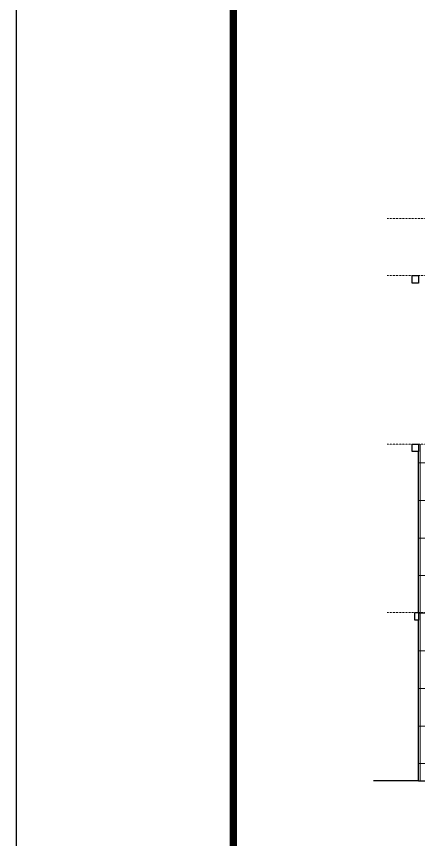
# Model space of a CAD drawing. Header units: inches. Extents: x -5000150 to -4989519, y -3262115 to -3259800.
# Drawn here: x -5000150 to -4999883, y -3261719 to -3261171 of the extents above; entities that cross this region are included whole.
import ezdxf

# ---------------------------------------------------------------- set-up
doc = ezdxf.new("R2010")
doc.units = ezdxf.units.IN
doc.header["$LTSCALE"] = 2
doc.header["$MEASUREMENT"] = 0
doc.linetypes.add('ACAD_ISO02W100', pattern=[15, 12, -3])
doc.linetypes.add('CENTER', pattern=[2, 1.25, -0.25, 0.25, -0.25])
doc.layers.get('0').update_dxf_attribs({"linetype": 'CONTINUOUS'})
doc.layers.add('Annotate-Bold.w', color=187, linetype='CONTINUOUS', lineweight=18)
doc.layers.add('HATCH', color=60, linetype='ACAD_ISO02W100', lineweight=13)
pattern_1 = [(90, (2368.27, 1456.77), (-25, 0), []), (180, (2368.27, 1456.77), (-4e-15, -25), [])]

msp = doc.modelspace()

# ---------------------------------------------------------------- hatches: boundary and pattern name
at = {"layer": 'HATCH', "transparency": 33554661}
h = msp.add_hatch(dxfattribs=at)
h.set_pattern_fill('ANSI37', color=256, scale=200, angle=45)
h.set_pattern_definition(pattern_1)
h.paths.add_polyline_path([(-4999846.99, -3261455.75), (-4999882.81, -3261455.75), (-4999882.81, -3261460.75), (-4999882.81, -3261567.75), (-4999846.99, -3261567.75)])
h = msp.add_hatch(dxfattribs=at)
h.set_pattern_fill('ANSI37', color=256, scale=200, angle=45)
h.set_pattern_definition(pattern_1)
h.paths.add_polyline_path([(-4999882.81, -3261679.75), (-4999846.99, -3261679.75), (-4999846.99, -3261567.75), (-4999882.81, -3261567.75), (-4999882.81, -3261572.75)])

# ---------------------------------------------------------------- linework, layer by layer
at = {"ltscale": 0.5}
for p, q in [((-4999882.81, -3261567.75), (-4999882.81, -3261460.75)), ((-4999882.81, -3261679.75), (-4999882.81, -3261572.75)), ((-4999882.81, -3261679.75), (-4999912.81, -3261679.75)), ((-4999882.81, -3261679.75), (-4999731.25, -3261679.75))]:
    msp.add_line(p, q, dxfattribs=at)
msp.add_lwpolyline([(-5000149.75, -3262044.85), (-5000149.75, -3259799.81), (-4996974.94, -3259799.81), (-4996974.94, -3262044.85)], close=True)
at = {"const_width": 4.8}
msp.add_lwpolyline([(-4997022.94, -3261996.85), (-4997022.94, -3259847.81), (-5000005.75, -3259847.81), (-5000005.75, -3261996.85)], close=True, dxfattribs=at)
at = {"ltscale": 0.5}
for points in [[(-4999887, -3261343.75), (-4999882.81, -3261343.75), (-4999882.81, -3261348.75), (-4999887, -3261348.75)], [(-4999887, -3261455.75), (-4999882.81, -3261455.75), (-4999882.81, -3261460.75), (-4999887, -3261460.75)], [(-4999885.32, -3261567.75), (-4999882.81, -3261567.75), (-4999882.81, -3261572.75), (-4999885.32, -3261572.75)]]:
    msp.add_lwpolyline(points, close=True, dxfattribs=at)
at = {"layer": 'Annotate-Bold.w', "linetype": 'CENTER', "ltscale": 0.01}
for p, q in [((-4999903.54, -3261305.75), (-4999514.77, -3261305.75)), ((-4999903.54, -3261343.75), (-4999514.77, -3261343.75)), ((-4999903.54, -3261455.75), (-4999514.77, -3261455.75)), ((-4999903.54, -3261567.75), (-4999514.77, -3261567.75)), ((-4999903.54, -3261679.75), (-4999514.77, -3261679.75))]:
    msp.add_line(p, q, dxfattribs=at)

doc.saveas('drawing.dxf')
